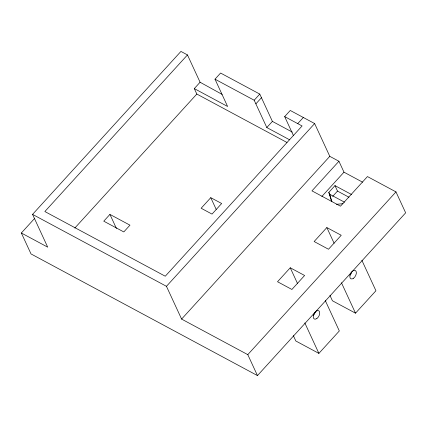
<?xml version="1.0" encoding="UTF-8"?>
<svg xmlns="http://www.w3.org/2000/svg" width="427" height="427" viewBox="0 0 427 427"><rect width="100%" height="100%" fill="white"/><g stroke="black" fill="none" stroke-linecap="round" stroke-linejoin="round"><path stroke-width="0.64" d="M34.8 218.229L21.35 232.998L47.696 247.153L32.553 214.381L180.931 51.421L187.464 54.934L200.082 82.24L222.125 94.399M187.464 54.934L44.862 211.541L165.265 276.221L302.086 125.96L284.67 116.603L290.259 110.465L314.64 123.563L329.788 156.335L338.931 161.251L343.981 172.172L362.603 182.18M286.939 142.458L196.826 94.052L194.301 88.592L200.082 82.24M74.81 228.055L196.826 94.052M194.301 88.592L227.612 106.483L214.994 79.176L220.583 73.038L259.776 94.089L272.394 121.401L292.324 132.108M109.936 214.407L103.766 221.175L123.798 231.936L129.963 225.168L109.936 214.407L116.422 228.45M289.666 139.821L266.806 127.54L254.188 100.228L259.776 94.089M255.869 103.868L261.457 97.73M266.806 127.54L272.394 121.401M210.773 197.664L201.138 208.248L212.027 214.098L221.661 203.514L210.773 197.664L216.179 209.369M297.731 123.622L303.319 117.484M338.931 161.251L311.961 190.864L340.484 206.188L367.455 176.57L395.973 191.894L405.65 212.833L257.46 375.579L247.788 354.64L181.598 319.081L166.455 286.309L314.64 123.563M181.598 319.081L329.788 156.335M321.873 196.447L343.981 172.172M331.619 201.597L328.811 192.39L334.981 185.617L351.576 194.536M332.66 196.399L337.501 191.077L334.981 185.617M290.243 267.777L277.523 281.74L291.897 289.463L304.611 275.495L290.243 267.777L297.496 283.469M326.858 227.564L314.139 241.533L328.507 249.251L341.226 235.282L326.858 227.564L334.111 243.262M247.788 354.64L395.973 191.894M293.333 335.617L295.815 340.986L318.894 353.385L339.321 330.952L325.257 300.507M329.948 295.404L332.43 300.779L355.51 313.172L375.936 290.744L361.866 260.299M336.46 204.298L342.977 203.695M214.994 79.176L254.188 100.228M337.501 191.077L348.95 197.226M344.536 202.206L329.655 194.21L331.896 201.576M32.553 214.381L166.455 286.309M257.46 375.579L31.027 253.937L21.35 232.998M328.811 192.39L330.135 195.251M284.67 116.603L293.461 135.631M341.44 282.733L355.51 313.172M304.83 322.94L318.894 353.385M351.747 272.111A4.692 2.706 -61.8 0 1 349.964 275.223M315.131 312.318A4.692 2.706 -61.8 0 1 313.354 315.436M353.497 278.292A4.692 2.706 -61.8 0 0 355.707 270.803A4.692 2.706 -61.8 0 0 350.103 274.844A4.692 2.706 -61.8 0 0 353.497 278.292M316.882 318.505A4.692 2.706 -61.8 0 0 319.097 311.016A4.692 2.706 -61.8 0 0 313.493 315.057A4.692 2.706 -61.8 0 0 316.882 318.505"/></g></svg>
